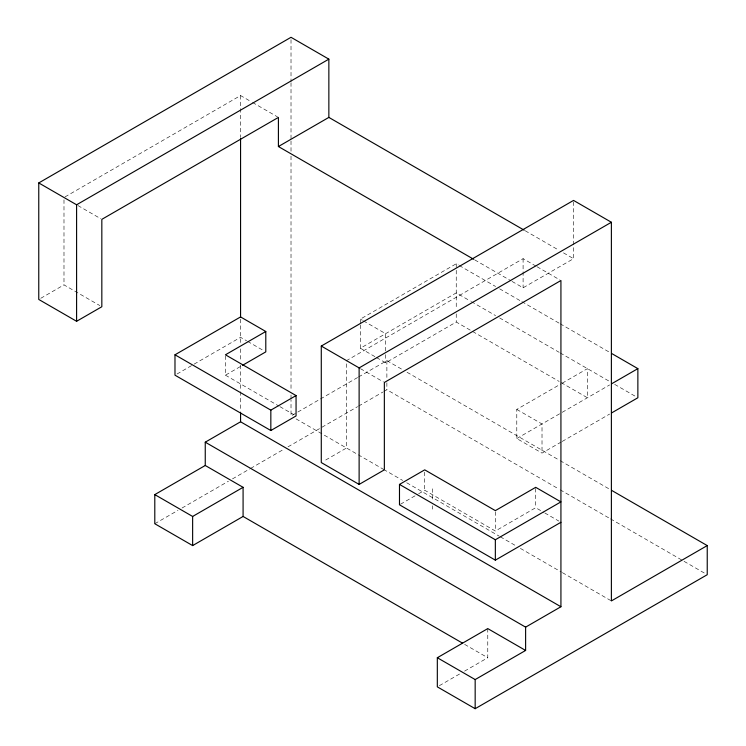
<?xml version="1.0" encoding="UTF-8"?>
<svg xmlns="http://www.w3.org/2000/svg" width="746" height="746" viewBox="0 0 746 746"><rect width="100%" height="100%" fill="white"/><g stroke="black" fill="none" stroke-linecap="round" stroke-linejoin="round"><path stroke-width="0.56" stroke-dasharray="3.73 2.8" d="M64.995 196.916L240.566 95.553L251.523 101.876M40.778 298.288L63.988 284.888L99.833 305.58M176.998 374.016L193.139 364.701M194.146 364.113L240.566 337.323L246.618 340.819M225.432 355.926L225.432 375.182L241.573 365.866M360.383 323.773L360.383 319.111L456.244 263.767L458.258 264.933M360.383 324.939L360.383 348.242L456.244 292.898L470.372 301.058M536.038 266.145L523.095 258.675L346.517 360.616L346.517 448.001L323.307 461.401M357.614 377.513L291.015 415.97L291.015 399.651M358.621 376.935L386.876 360.626L402.989 369.932M376.534 357.567L385.617 362.808L456.244 322.03L559.164 381.448M512.017 281.401L523.095 287.797L573.543 258.675L573.543 200.413M154.795 523.739L178.005 510.339M182.043 508.007L228.453 481.217M232.491 478.885L249.649 468.982M250.656 468.395L283.956 449.176M287.993 446.845L357.614 406.645M358.621 406.066L382.838 392.079M383.845 391.501L386.876 389.748L559.146 489.208M561.178 442.033L542.016 453.102L516.782 438.536L516.782 409.414L561.178 383.78M562.195 383.192L587.419 368.636L587.419 397.758L560.171 382.027M400.499 504.221L417.648 494.318M418.655 493.731L424.716 490.243L495.344 531.021L535.703 507.718L543.778 512.381M516.782 438.536L561.178 412.902M562.195 412.324L609.613 384.945M562.195 441.455L609.613 414.067M439.347 685.686L460.534 673.452M464.572 671.13L487.772 657.73L487.772 628.598M525.212 230.766L558.437 249.947M563.472 252.857L573.543 258.675M252.512 102.454L277.409 116.824M537.036 266.723L559.938 279.946M474.754 259.897L511.01 280.822M459.275 265.52L495.596 286.492M499.633 288.823L520.82 301.058M521.827 301.636L559.164 323.195M560.171 323.773L609.613 352.317M471.379 301.636L495.596 315.623M499.633 317.945L559.164 352.317M560.171 352.905L609.613 381.448M614.657 384.358L635.853 396.592M360.383 319.111L362.407 320.276M363.414 320.864L385.617 333.676L385.617 353.483M516.782 409.414L542.016 423.97L542.016 453.102M407.027 372.254L559.146 460.086M560.153 460.664L609.519 489.162M360.383 348.242L375.527 356.98M77.929 205.551L100.831 218.774M360.458 368.664L383.36 381.887M560.153 489.796L609.519 518.293M610.526 518.871L705.222 573.553M247.625 341.398L263.776 350.723M544.785 512.959L558.913 521.118M225.432 375.182L278.911 406.057M279.918 406.645L294.045 414.795M296.05 418.87L383.36 469.271M383.584 469.411L402.7 480.443M406.719 482.765L499.288 536.206M500.296 536.794L516.391 546.081M520.391 548.394L561.384 572.061M562.391 572.639L611.384 600.931M464.618 644.357L487.772 657.73M535.703 488.462L535.703 507.718M523.095 258.675L523.095 287.797M495.344 511.765L495.344 531.021M456.244 263.767L456.244 309.208M456.244 313.87L456.244 322.03M432.279 488.779L432.279 501.247M432.279 505.779L432.279 509.173M424.716 472.115L424.716 490.243M386.876 360.626L386.876 378.101M386.876 382.763L386.876 389.748M385.617 354.648L385.617 362.808M291.015 39.631L291.015 81.575M291.015 82.741L291.015 139.828M291.015 140.994L291.015 151.485M291.015 156.147L291.015 390.335M291.015 394.998L291.015 398.485M240.566 95.553L240.566 137.497M240.566 319.195L240.566 344.26M240.566 348.895L240.566 360.458M240.566 365.092L240.566 390.55M240.566 391.706L240.566 411.372M63.988 199.835L63.988 284.888"/><path stroke-width="1.12" d="M473.747 259.31L278.407 146.533L278.407 117.402L101.829 219.352L101.829 306.737L76.596 321.293L38.764 299.454L38.764 182.938L291.015 37.3L328.855 59.148L328.855 117.402L524.205 230.188M38.764 182.938L76.596 204.786L328.855 59.148M278.407 146.533L328.855 117.402M265.79 331.494L225.432 354.798L296.059 395.576L296.059 415.96L270.835 430.526L174.984 375.182L174.984 354.798L240.566 316.929L265.79 331.494L265.79 351.879L242.581 365.279M525.613 627.144L560.927 606.75L560.927 280.515L384.349 382.465L384.349 469.849L359.124 484.415L321.284 462.567L321.284 346.051L573.543 200.413L611.384 222.261L611.384 600.931L707.236 545.587L707.236 574.709L475.165 708.7L437.324 686.852L437.324 657.73L487.772 628.598L525.613 650.447L525.613 627.144L205.253 442.182L205.253 465.485L154.795 494.607L154.795 523.739L192.636 545.587L243.084 516.456L462.604 643.192M205.253 442.182L240.566 421.788L560.927 606.75M174.984 354.798L270.835 410.141L296.059 395.576M321.284 346.051L359.124 367.899L611.384 222.261M154.795 494.607L192.636 516.456L243.084 487.325L243.084 516.456M399.483 484.415L424.716 469.849L495.344 510.628L535.703 487.325L560.927 501.89L495.344 539.759L399.483 484.415L399.483 504.8L495.344 560.143L560.927 522.284M611.636 383.78L637.867 368.636L637.867 397.758L611.636 412.902M437.324 657.73L475.165 679.569L525.613 650.447M611.636 353.483L637.867 368.636M611.534 490.327L707.236 545.587M205.253 465.485L243.084 487.325M495.344 539.759L495.344 560.143M475.165 679.569L475.165 708.7M359.124 367.899L359.124 484.415M270.835 410.141L270.835 430.526M240.566 138.663L240.566 316.929M240.566 412.538L240.566 421.788M192.636 516.456L192.636 545.587M76.596 204.786L76.596 321.293"/></g></svg>
